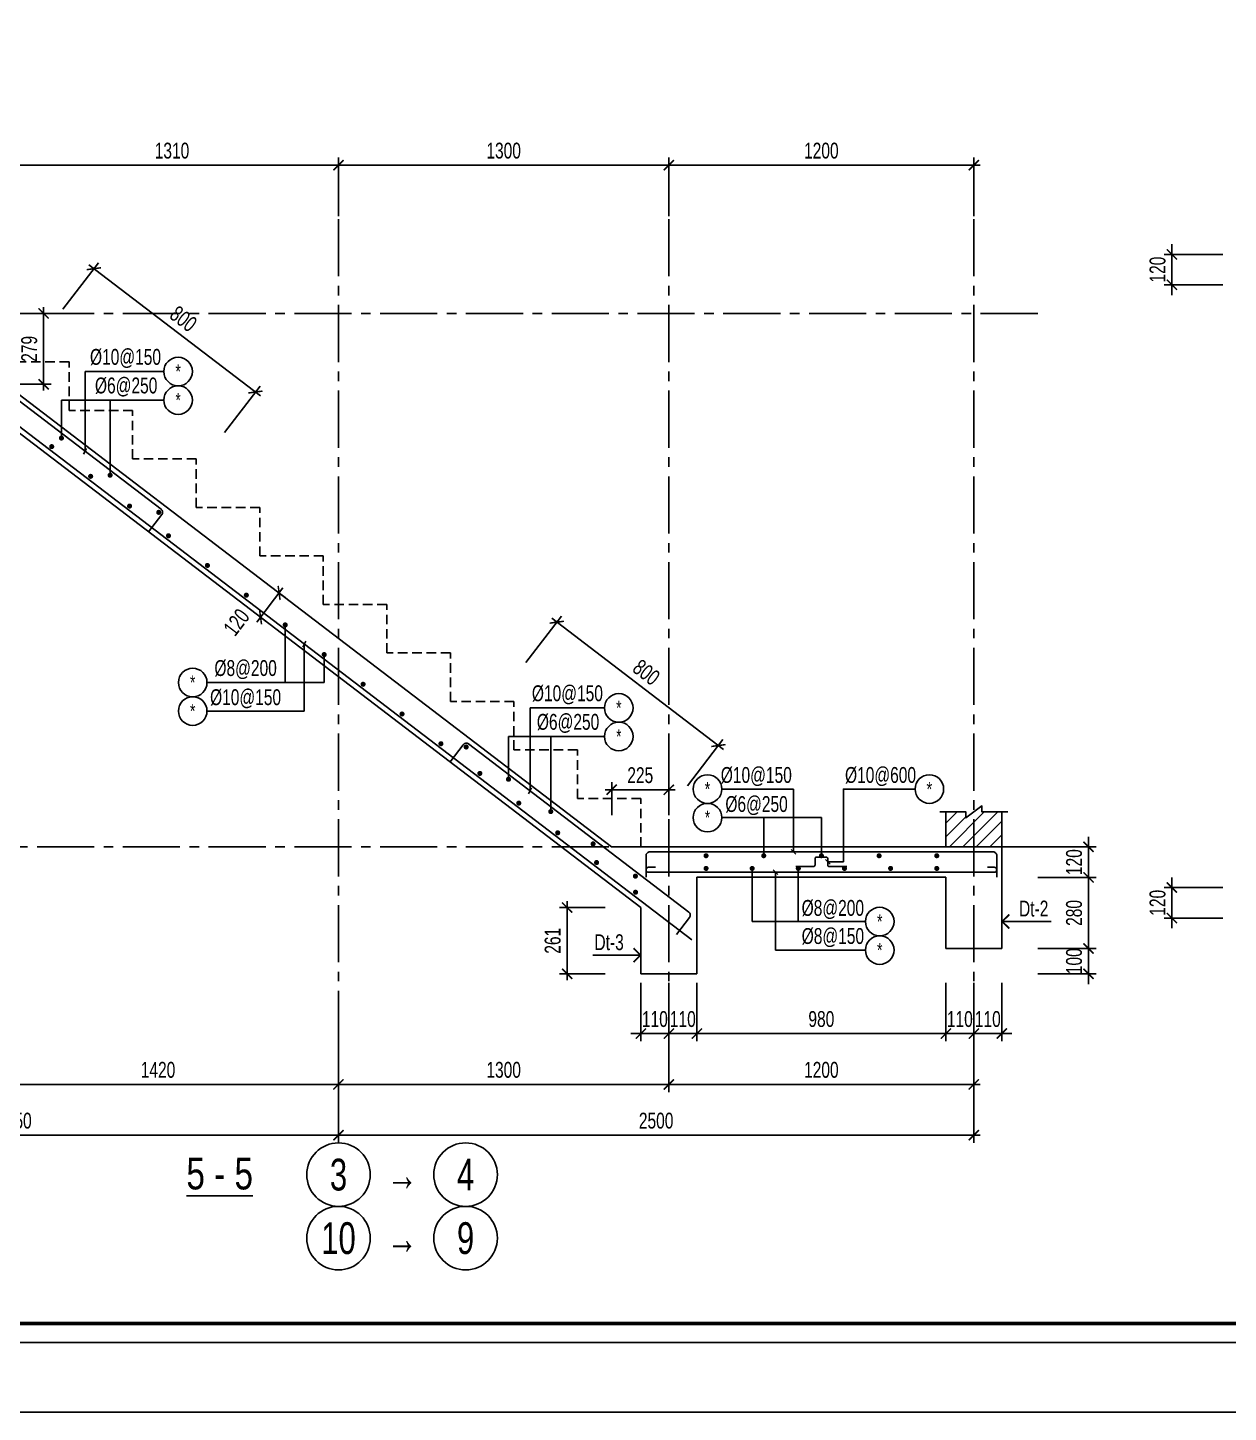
# Model space of a CAD drawing. Header units: millimetres. Extents: x -77370 to 109412, y -14880 to 214694.
# Drawn here: x 20378 to 29826, y 184994 to 195896 of the extents above; entities that cross this region are included whole.
import ezdxf
from ezdxf.enums import TextEntityAlignment as Align

# ---------------------------------------------------------------- set-up
doc = ezdxf.new("R2010")
doc.units = ezdxf.units.MM
doc.header["$LTSCALE"] = 300
doc.header["$MEASUREMENT"] = 0
doc.header["$PDMODE"] = 66
doc.linetypes.add('CENTER2', pattern=[1.125, 0.75, -0.125, 0.125, -0.125])
doc.linetypes.add('HIDDEN', pattern=[0.375, 0.25, -0.125])
doc.layers.get('0').update_dxf_attribs({"linetype": 'CONTINUOUS'})
doc.layers.get('DEFPOINTS').update_dxf_attribs({"linetype": 'CONTINUOUS'})
for name, color, linetype in [('CDC-KHUNGTEN', 7, 'CONTINUOUS'), ('CDC.01.AXIS', 160, 'CENTER2'), ('CDC.02.DIM', 1, 'CONTINUOUS'), ('CDC.03.BORDER', 3, 'CONTINUOUS'), ('CDC.06.TEXT', 2, 'CONTINUOUS'), ('CDC.10.HATCH', 251, 'CONTINUOUS'), ('CDC.11.NOTE', 8, 'CONTINUOUS'), ('CDC.14.STEELNUM', 2, 'CONTINUOUS'), ('KCS_HIDDEN', 8, 'HIDDEN'), ('KCS_SNODE', 6, 'CONTINUOUS'), ('KCS_STEEL', 4, 'CONTINUOUS'), ('KCS_TEXT_B', 2, 'CONTINUOUS')]:
    doc.layers.add(name, color=color, linetype=linetype)
doc.styles.add('KCS_BIGTEXT', font='arial.ttf', dxfattribs={"width": 0.7})
doc.styles.add('KCS_SMTEXT', font='arial.ttf', dxfattribs={"width": 0.7})
doc.dimstyles.new('KCS_DIM50 scale 2', dxfattribs={"dimscale": 50, "dimtxt": 2.5, "dimasz": 1.6, "dimexe": 1.2, "dimexo": 0, "dimgap": 1, "dimtad": 1, "dimdec": 0, "dimlfac": 0.5, "dimzin": 0, "dimdsep": 46, "dimtxsty": 'KCS_SMTEXT', "dimblk": 'ARCHTICK', "dimcen": 0, "dimdle": 1, "dimclrd": 256, "dimclre": 256, "dimclrt": 2, "dimadec": 0, "dimazin": 0, "dimtfac": 1, "dimtdec": 0, "dimtix": 1, "dimtmove": 2, "dimatfit": 3, "dimfxl": 1, "dimtolj": 1, "dimtzin": 0, "dimarcsym": 0})

# ---------------------------------------------------------------- blocks, each defined once
blk = doc.blocks.new('_ArchTick')
at = {"color": 0, "linetype": 'ByBlock', "const_width": 0.15}
blk.add_lwpolyline([(-0.5, -0.5), (0.5, 0.5)], dxfattribs=at)
blk = doc.blocks.new('*D1228')
at = {"layer": 'CDC.02.DIM', "lineweight": -2, "transparency": 16777216}
for p, q in [((20655, 193680), (20934, 194045)), ((20858, 194028), (22209, 192996)), ((21927, 192709), (22206, 193074))]:
    blk.add_line(p, q, dxfattribs=at)
at = {"layer": 'DEFPOINTS', "color": 0, "transparency": 16777216}
for p in [(20655, 193680), (22169, 193027), (21927, 192709)]:
    blk.add_point(p, dxfattribs=at)
at = {"layer": 'CDC.02.DIM', "lineweight": -2, "transparency": 16777216, "xscale": 80, "yscale": 80, "zscale": 80}
for p, rotation in [((20898, 193998), 142.6333305872362), ((22169, 193027), 322.6333305872362)]:
    blk.add_blockref('_ArchTick', p, dxfattribs=dict(at, rotation=rotation))
at = {"layer": 'CDC.02.DIM', "color": 2, "transparency": 16777216, "insert": (21603, 193603), "char_height": 125, "attachment_point": 5, "rotation": 322.6333, "style": 'KCS_SMTEXT'}
blk.add_mtext('\\A1;800', dxfattribs=at)
blk = doc.blocks.new('*D1220')
at = {"layer": 'CDC.02.DIM', "lineweight": -2, "transparency": 16777216}
for p, q in [((22180, 191214), (22386, 191485)), ((22333, 191463), (22403, 191409)), ((22187, 191272), (22258, 191218))]:
    blk.add_line(p, q, dxfattribs=at)
at = {"layer": 'DEFPOINTS', "color": 0, "transparency": 16777216}
for p in [(22333, 191463), (22356, 191445), (22187, 191272)]:
    blk.add_point(p, dxfattribs=at)
at = {"layer": 'CDC.02.DIM', "lineweight": -2, "transparency": 16777216, "xscale": 80, "yscale": 80, "zscale": 80}
for p, rotation in [((22356, 191445), 52.63333058723799), ((22210, 191254), 232.633330587238)]:
    blk.add_blockref('_ArchTick', p, dxfattribs=dict(at, rotation=rotation))
at = {"layer": 'CDC.02.DIM', "color": 2, "transparency": 16777216, "insert": (22021, 191214), "char_height": 125, "attachment_point": 5, "rotation": 52.6333, "style": 'KCS_SMTEXT'}
blk.add_mtext('\\A1;120', dxfattribs=at)
blk = doc.blocks.new('*D1229')
at = {"layer": 'CDC.02.DIM', "lineweight": -2, "transparency": 16777216}
for p, q in [((24298, 190897), (24578, 191263)), ((24501, 191246), (25853, 190214)), ((25570, 189926), (25849, 190292))]:
    blk.add_line(p, q, dxfattribs=at)
at = {"layer": 'DEFPOINTS', "color": 0, "transparency": 16777216}
for p in [(24298, 190897), (25813, 190244), (25570, 189926)]:
    blk.add_point(p, dxfattribs=at)
at = {"layer": 'CDC.02.DIM', "lineweight": -2, "transparency": 16777216, "xscale": 80, "yscale": 80, "zscale": 80}
for p, rotation in [((24541, 191215), 142.6333305872362), ((25813, 190244), 322.6333305872362)]:
    blk.add_blockref('_ArchTick', p, dxfattribs=dict(at, rotation=rotation))
at = {"layer": 'CDC.02.DIM', "color": 2, "transparency": 16777216, "insert": (25246, 190820), "char_height": 125, "attachment_point": 5, "rotation": 322.6333, "style": 'KCS_SMTEXT'}
blk.add_mtext('\\A1;800', dxfattribs=at)
blk = doc.blocks.new('*D1230')
at = {"layer": 'CDC.02.DIM', "lineweight": -2, "transparency": 16777216}
for p, q in [((25423, 187976), (25423, 187516)), ((27823, 187976), (27823, 187516)), ((25373, 187576), (27873, 187576))]:
    blk.add_line(p, q, dxfattribs=at)
at = {"layer": 'DEFPOINTS', "color": 0, "transparency": 16777216}
for p in [(25423, 187976), (27823, 187976), (27823, 187576)]:
    blk.add_point(p, dxfattribs=at)
at = {"layer": 'CDC.02.DIM', "lineweight": -2, "transparency": 16777216, "xscale": 80, "yscale": 80, "zscale": 80, "rotation": 180}
blk.add_blockref('_ArchTick', (25423, 187576), dxfattribs=at)
at = {"layer": 'CDC.02.DIM', "lineweight": -2, "transparency": 16777216, "xscale": 80, "yscale": 80, "zscale": 80}
blk.add_blockref('_ArchTick', (27823, 187576), dxfattribs=at)
at = {"layer": 'CDC.02.DIM', "color": 2, "transparency": 16777216, "insert": (26623, 187690), "char_height": 125, "attachment_point": 5, "style": 'KCS_SMTEXT'}
blk.add_mtext('\\A1;1200', dxfattribs=at)
blk = doc.blocks.new('*D1231')
at = {"layer": 'CDC.02.DIM', "lineweight": -2, "transparency": 16777216}
for p, q in [((27823, 188376), (27823, 187916)), ((28043, 188376), (28043, 187916)), ((27823, 187976), (27743, 187976)), ((27823, 187976), (28043, 187976)), ((28043, 187976), (28123, 187976))]:
    blk.add_line(p, q, dxfattribs=at)
at = {"layer": 'DEFPOINTS', "color": 0, "transparency": 16777216}
for p in [(27823, 188376), (28043, 188376), (28043, 187976)]:
    blk.add_point(p, dxfattribs=at)
at = {"layer": 'CDC.02.DIM', "lineweight": -2, "transparency": 16777216, "xscale": 80, "yscale": 80, "zscale": 80}
blk.add_blockref('_ArchTick', (27823, 187976), dxfattribs=at)
at = {"layer": 'CDC.02.DIM', "lineweight": -2, "transparency": 16777216, "xscale": 80, "yscale": 80, "zscale": 80, "rotation": 180}
blk.add_blockref('_ArchTick', (28043, 187976), dxfattribs=at)
at = {"layer": 'CDC.02.DIM', "color": 2, "transparency": 16777216, "insert": (27933, 188090), "char_height": 125, "attachment_point": 5, "style": 'KCS_SMTEXT'}
blk.add_mtext('\\A1;110', dxfattribs=at)
blk = doc.blocks.new('*D1232')
at = {"layer": 'CDC.02.DIM', "lineweight": -2, "transparency": 16777216}
for p, q in [((22823, 187976), (22823, 187516)), ((25423, 187976), (25423, 187516)), ((22773, 187576), (25473, 187576))]:
    blk.add_line(p, q, dxfattribs=at)
at = {"layer": 'DEFPOINTS', "color": 0, "transparency": 16777216}
for p in [(22823, 187976), (25423, 187976), (25423, 187576)]:
    blk.add_point(p, dxfattribs=at)
at = {"layer": 'CDC.02.DIM', "lineweight": -2, "transparency": 16777216, "xscale": 80, "yscale": 80, "zscale": 80, "rotation": 180}
blk.add_blockref('_ArchTick', (22823, 187576), dxfattribs=at)
at = {"layer": 'CDC.02.DIM', "lineweight": -2, "transparency": 16777216, "xscale": 80, "yscale": 80, "zscale": 80}
blk.add_blockref('_ArchTick', (25423, 187576), dxfattribs=at)
at = {"layer": 'CDC.02.DIM', "color": 2, "transparency": 16777216, "insert": (24123, 187690), "char_height": 125, "attachment_point": 5, "style": 'KCS_SMTEXT'}
blk.add_mtext('\\A1;1300', dxfattribs=at)
blk = doc.blocks.new('*D1233')
at = {"layer": 'CDC.02.DIM', "lineweight": -2, "transparency": 16777216}
for p, q in [((17723, 187976), (17723, 187116)), ((22823, 187976), (22823, 187116)), ((17673, 187176), (22873, 187176))]:
    blk.add_line(p, q, dxfattribs=at)
at = {"layer": 'DEFPOINTS', "color": 0, "transparency": 16777216}
for p in [(17723, 187976), (22823, 187976), (22823, 187176)]:
    blk.add_point(p, dxfattribs=at)
at = {"layer": 'CDC.02.DIM', "lineweight": -2, "transparency": 16777216, "xscale": 80, "yscale": 80, "zscale": 80, "rotation": 180}
blk.add_blockref('_ArchTick', (17723, 187176), dxfattribs=at)
at = {"layer": 'CDC.02.DIM', "lineweight": -2, "transparency": 16777216, "xscale": 80, "yscale": 80, "zscale": 80}
blk.add_blockref('_ArchTick', (22823, 187176), dxfattribs=at)
at = {"layer": 'CDC.02.DIM', "color": 2, "transparency": 16777216, "insert": (20273, 187290), "char_height": 125, "attachment_point": 5, "style": 'KCS_SMTEXT'}
blk.add_mtext('\\A1;2550', dxfattribs=at)
blk = doc.blocks.new('*D1234')
at = {"layer": 'CDC.02.DIM', "lineweight": -2, "transparency": 16777216}
for p, q in [((19983, 187976), (19983, 187516)), ((22823, 187976), (22823, 187516)), ((19933, 187576), (22873, 187576))]:
    blk.add_line(p, q, dxfattribs=at)
at = {"layer": 'DEFPOINTS', "color": 0, "transparency": 16777216}
for p in [(19983, 187976), (22823, 187976), (22823, 187576)]:
    blk.add_point(p, dxfattribs=at)
at = {"layer": 'CDC.02.DIM', "lineweight": -2, "transparency": 16777216, "xscale": 80, "yscale": 80, "zscale": 80, "rotation": 180}
blk.add_blockref('_ArchTick', (19983, 187576), dxfattribs=at)
at = {"layer": 'CDC.02.DIM', "lineweight": -2, "transparency": 16777216, "xscale": 80, "yscale": 80, "zscale": 80}
blk.add_blockref('_ArchTick', (22823, 187576), dxfattribs=at)
at = {"layer": 'CDC.02.DIM', "color": 2, "transparency": 16777216, "insert": (21403, 187690), "char_height": 125, "attachment_point": 5, "style": 'KCS_SMTEXT'}
blk.add_mtext('\\A1;1420', dxfattribs=at)
blk = doc.blocks.new('*D1235')
at = {"layer": 'CDC.02.DIM', "lineweight": -2, "transparency": 16777216}
for p, q in [((22823, 187976), (22823, 187116)), ((27823, 187976), (27823, 187116)), ((22773, 187176), (27873, 187176))]:
    blk.add_line(p, q, dxfattribs=at)
at = {"layer": 'DEFPOINTS', "color": 0, "transparency": 16777216}
for p in [(22823, 187976), (27823, 187976), (27823, 187176)]:
    blk.add_point(p, dxfattribs=at)
at = {"layer": 'CDC.02.DIM', "lineweight": -2, "transparency": 16777216, "xscale": 80, "yscale": 80, "zscale": 80, "rotation": 180}
blk.add_blockref('_ArchTick', (22823, 187176), dxfattribs=at)
at = {"layer": 'CDC.02.DIM', "lineweight": -2, "transparency": 16777216, "xscale": 80, "yscale": 80, "zscale": 80}
blk.add_blockref('_ArchTick', (27823, 187176), dxfattribs=at)
at = {"layer": 'CDC.02.DIM', "color": 2, "transparency": 16777216, "insert": (25323, 187290), "char_height": 125, "attachment_point": 5, "style": 'KCS_SMTEXT'}
blk.add_mtext('\\A1;2500', dxfattribs=at)
blk = doc.blocks.new('*D1241')
at = {"layer": 'CDC.02.DIM', "lineweight": -2, "transparency": 16777216}
for p, q in [((28726, 189446), (28726, 189526)), ((28326, 189446), (28786, 189446)), ((28726, 189206), (28726, 189446)), ((28326, 189206), (28786, 189206)), ((28726, 189206), (28726, 189126))]:
    blk.add_line(p, q, dxfattribs=at)
at = {"layer": 'DEFPOINTS', "color": 0, "transparency": 16777216}
for p in [(28326, 189446), (28726, 189446), (28326, 189206)]:
    blk.add_point(p, dxfattribs=at)
at = {"layer": 'CDC.02.DIM', "lineweight": -2, "transparency": 16777216, "xscale": 80, "yscale": 80, "zscale": 80}
for p, rotation in [((28726, 189446), 270), ((28726, 189206), 90)]:
    blk.add_blockref('_ArchTick', p, dxfattribs=dict(at, rotation=rotation))
at = {"layer": 'CDC.02.DIM', "color": 2, "transparency": 16777216, "insert": (28612, 189326), "char_height": 125, "attachment_point": 5, "rotation": 90, "style": 'KCS_SMTEXT'}
blk.add_mtext('\\A1;120', dxfattribs=at)
blk = doc.blocks.new('*D1242')
at = {"layer": 'CDC.02.DIM', "lineweight": -2, "transparency": 16777216}
for p, q in [((28726, 188596), (28726, 189256)), ((28326, 189206), (28786, 189206)), ((28326, 188646), (28786, 188646))]:
    blk.add_line(p, q, dxfattribs=at)
at = {"layer": 'DEFPOINTS', "color": 0, "transparency": 16777216}
for p in [(28326, 189206), (28726, 189206), (28326, 188646)]:
    blk.add_point(p, dxfattribs=at)
at = {"layer": 'CDC.02.DIM', "lineweight": -2, "transparency": 16777216, "xscale": 80, "yscale": 80, "zscale": 80}
for p, rotation in [((28726, 189206), 90), ((28726, 188646), 270)]:
    blk.add_blockref('_ArchTick', p, dxfattribs=dict(at, rotation=rotation))
at = {"layer": 'CDC.02.DIM', "color": 2, "transparency": 16777216, "insert": (28612, 188926), "char_height": 125, "attachment_point": 5, "rotation": 90, "style": 'KCS_SMTEXT'}
blk.add_mtext('\\A1;280', dxfattribs=at)
blk = doc.blocks.new('*D1245')
at = {"layer": 'CDC.02.DIM', "lineweight": -2, "transparency": 16777216}
for p, q in [((25373, 194813), (27873, 194813)), ((25423, 194413), (25423, 194873)), ((27823, 194413), (27823, 194873))]:
    blk.add_line(p, q, dxfattribs=at)
at = {"layer": 'DEFPOINTS', "color": 0, "transparency": 16777216}
for p in [(27823, 194813), (25423, 194413), (27823, 194413)]:
    blk.add_point(p, dxfattribs=at)
at = {"layer": 'CDC.02.DIM', "lineweight": -2, "transparency": 16777216, "xscale": 80, "yscale": 80, "zscale": 80, "rotation": 180}
blk.add_blockref('_ArchTick', (25423, 194813), dxfattribs=at)
at = {"layer": 'CDC.02.DIM', "lineweight": -2, "transparency": 16777216, "xscale": 80, "yscale": 80, "zscale": 80}
blk.add_blockref('_ArchTick', (27823, 194813), dxfattribs=at)
at = {"layer": 'CDC.02.DIM', "color": 2, "transparency": 16777216, "insert": (26623, 194927), "char_height": 125, "attachment_point": 5, "style": 'KCS_SMTEXT'}
blk.add_mtext('\\A1;1200', dxfattribs=at)
blk = doc.blocks.new('*D1397')
at = {"layer": 'CDC.02.DIM', "lineweight": -2, "transparency": 16777216}
for p, q in [((29382, 194111), (29382, 194191)), ((29782, 194111), (29322, 194111)), ((29382, 194111), (29382, 193871)), ((29782, 193871), (29322, 193871)), ((29382, 193871), (29382, 193791))]:
    blk.add_line(p, q, dxfattribs=at)
at = {"layer": 'DEFPOINTS', "color": 0, "transparency": 16777216}
for p in [(29782, 194111, 0), (29382, 193871), (29782, 193871, 0)]:
    blk.add_point(p, dxfattribs=at)
at = {"layer": 'CDC.02.DIM', "lineweight": -2, "transparency": 16777216, "xscale": 80, "yscale": 80, "zscale": 80}
for p, rotation in [((29382, 194111), 270), ((29382, 193871), 90)]:
    blk.add_blockref('_ArchTick', p, dxfattribs=dict(at, rotation=rotation))
at = {"layer": 'CDC.02.DIM', "color": 2, "transparency": 16777216, "insert": (29269, 193991), "char_height": 125, "attachment_point": 5, "rotation": 90, "style": 'KCS_SMTEXT'}
blk.add_mtext('\\A1;120', dxfattribs=at)
blk = doc.blocks.new('*D1407')
at = {"layer": 'CDC.02.DIM', "lineweight": -2, "transparency": 16777216}
for p, q in [((29382, 189126), (29382, 189206)), ((29782, 189126), (29322, 189126)), ((29382, 189126), (29382, 188886)), ((29782, 188886), (29322, 188886)), ((29382, 188886), (29382, 188806))]:
    blk.add_line(p, q, dxfattribs=at)
at = {"layer": 'DEFPOINTS', "color": 0, "transparency": 16777216}
for p in [(29782, 189126, 0), (29382, 188886), (29782, 188886, 0)]:
    blk.add_point(p, dxfattribs=at)
at = {"layer": 'CDC.02.DIM', "lineweight": -2, "transparency": 16777216, "xscale": 80, "yscale": 80, "zscale": 80}
for p, rotation in [((29382, 189126), 270), ((29382, 188886), 90)]:
    blk.add_blockref('_ArchTick', p, dxfattribs=dict(at, rotation=rotation))
at = {"layer": 'CDC.02.DIM', "color": 2, "transparency": 16777216, "insert": (29269, 189006), "char_height": 125, "attachment_point": 5, "rotation": 90, "style": 'KCS_SMTEXT'}
blk.add_mtext('\\A1;120', dxfattribs=at)
blk = doc.blocks.new('*D990')
at = {"layer": 'CDC.02.DIM', "lineweight": -2, "transparency": 16777216}
for p, q in [((28726, 188646), (28726, 188726)), ((28326, 188646), (28786, 188646)), ((28726, 188446), (28726, 188646)), ((28326, 188446), (28786, 188446)), ((28726, 188446), (28726, 188366))]:
    blk.add_line(p, q, dxfattribs=at)
at = {"layer": 'DEFPOINTS', "color": 0, "transparency": 16777216}
for p in [(28326, 188646), (28726, 188646), (28326, 188446)]:
    blk.add_point(p, dxfattribs=at)
at = {"layer": 'CDC.02.DIM', "lineweight": -2, "transparency": 16777216, "xscale": 80, "yscale": 80, "zscale": 80}
for p, rotation in [((28726, 188646), 270), ((28726, 188446), 90)]:
    blk.add_blockref('_ArchTick', p, dxfattribs=dict(at, rotation=rotation))
at = {"layer": 'CDC.02.DIM', "color": 2, "transparency": 16777216, "insert": (28612, 188546), "char_height": 125, "attachment_point": 5, "rotation": 90, "style": 'KCS_SMTEXT'}
blk.add_mtext('\\A1;100', dxfattribs=at)
blk = doc.blocks.new('*D980')
at = {"layer": 'CDC.02.DIM', "lineweight": -2, "transparency": 16777216}
for p, q in [((20153, 194813), (22873, 194813)), ((20203, 194413), (20203, 194873)), ((22823, 194413), (22823, 194873))]:
    blk.add_line(p, q, dxfattribs=at)
at = {"layer": 'DEFPOINTS', "color": 0, "transparency": 16777216}
for p in [(22823, 194813), (20203, 194413), (22823, 194413)]:
    blk.add_point(p, dxfattribs=at)
at = {"layer": 'CDC.02.DIM', "lineweight": -2, "transparency": 16777216, "xscale": 80, "yscale": 80, "zscale": 80, "rotation": 180}
blk.add_blockref('_ArchTick', (20203, 194813), dxfattribs=at)
at = {"layer": 'CDC.02.DIM', "lineweight": -2, "transparency": 16777216, "xscale": 80, "yscale": 80, "zscale": 80}
blk.add_blockref('_ArchTick', (22823, 194813), dxfattribs=at)
at = {"layer": 'CDC.02.DIM', "color": 2, "transparency": 16777216, "insert": (21513, 194927), "char_height": 125, "attachment_point": 5, "style": 'KCS_SMTEXT'}
blk.add_mtext('\\A1;1310', dxfattribs=at)
blk = doc.blocks.new('*D981')
at = {"layer": 'CDC.02.DIM', "lineweight": -2, "transparency": 16777216}
for p, q in [((22773, 194813), (25473, 194813)), ((22823, 194413), (22823, 194873)), ((25423, 194413), (25423, 194873))]:
    blk.add_line(p, q, dxfattribs=at)
at = {"layer": 'DEFPOINTS', "color": 0, "transparency": 16777216}
for p in [(25423, 194813), (22823, 194413), (25423, 194413)]:
    blk.add_point(p, dxfattribs=at)
at = {"layer": 'CDC.02.DIM', "lineweight": -2, "transparency": 16777216, "xscale": 80, "yscale": 80, "zscale": 80, "rotation": 180}
blk.add_blockref('_ArchTick', (22823, 194813), dxfattribs=at)
at = {"layer": 'CDC.02.DIM', "lineweight": -2, "transparency": 16777216, "xscale": 80, "yscale": 80, "zscale": 80}
blk.add_blockref('_ArchTick', (25423, 194813), dxfattribs=at)
at = {"layer": 'CDC.02.DIM', "color": 2, "transparency": 16777216, "insert": (24123, 194927), "char_height": 125, "attachment_point": 5, "style": 'KCS_SMTEXT'}
blk.add_mtext('\\A1;1300', dxfattribs=at)
blk = doc.blocks.new('*D982')
at = {"layer": 'CDC.02.DIM', "lineweight": -2, "transparency": 16777216}
for p, q in [((24973, 189696), (24973, 189956)), ((25423, 189696), (25423, 189956)), ((25473, 189896), (24923, 189896))]:
    blk.add_line(p, q, dxfattribs=at)
at = {"layer": 'DEFPOINTS', "color": 0, "transparency": 16777216}
for p in [(24973, 189896), (24973, 189696), (25423, 189696)]:
    blk.add_point(p, dxfattribs=at)
at = {"layer": 'CDC.02.DIM', "lineweight": -2, "transparency": 16777216, "xscale": 80, "yscale": 80, "zscale": 80, "rotation": 180}
blk.add_blockref('_ArchTick', (24973, 189896), dxfattribs=at)
at = {"layer": 'CDC.02.DIM', "lineweight": -2, "transparency": 16777216, "xscale": 80, "yscale": 80, "zscale": 80}
blk.add_blockref('_ArchTick', (25423, 189896), dxfattribs=at)
at = {"layer": 'CDC.02.DIM', "color": 2, "transparency": 16777216, "insert": (25198, 190010), "char_height": 125, "attachment_point": 5, "style": 'KCS_SMTEXT'}
blk.add_mtext('\\A1;225', dxfattribs=at)
blk = doc.blocks.new('*D983')
at = {"layer": 'CDC.02.DIM', "lineweight": -2, "transparency": 16777216}
for p, q in [((24923, 188968), (24563, 188968)), ((24623, 188396), (24623, 189018)), ((24923, 188446), (24563, 188446))]:
    blk.add_line(p, q, dxfattribs=at)
at = {"layer": 'DEFPOINTS', "color": 0, "transparency": 16777216}
for p in [(24623, 188968), (24923, 188968), (24923, 188446)]:
    blk.add_point(p, dxfattribs=at)
at = {"layer": 'CDC.02.DIM', "lineweight": -2, "transparency": 16777216, "xscale": 80, "yscale": 80, "zscale": 80}
for p, rotation in [((24623, 188968), 90), ((24623, 188446), 270)]:
    blk.add_blockref('_ArchTick', p, dxfattribs=dict(at, rotation=rotation))
at = {"layer": 'CDC.02.DIM', "color": 2, "transparency": 16777216, "insert": (24509, 188707), "char_height": 125, "attachment_point": 5, "rotation": 90, "style": 'KCS_SMTEXT'}
blk.add_mtext('\\A1;261', dxfattribs=at)
blk = doc.blocks.new('*D985')
at = {"layer": 'CDC.02.DIM', "lineweight": -2, "transparency": 16777216}
for p, q in [((20303, 193646), (20563, 193646)), ((20503, 193696), (20503, 193038)), ((20303, 193088), (20563, 193088))]:
    blk.add_line(p, q, dxfattribs=at)
at = {"layer": 'DEFPOINTS', "color": 0, "transparency": 16777216}
for p in [(20303, 193646), (20303, 193088), (20503, 193088)]:
    blk.add_point(p, dxfattribs=at)
at = {"layer": 'CDC.02.DIM', "lineweight": -2, "transparency": 16777216, "xscale": 80, "yscale": 80, "zscale": 80}
for p, rotation in [((20503, 193646), 90), ((20503, 193088), 270)]:
    blk.add_blockref('_ArchTick', p, dxfattribs=dict(at, rotation=rotation))
at = {"layer": 'CDC.02.DIM', "color": 2, "transparency": 16777216, "insert": (20390, 193367), "char_height": 125, "attachment_point": 5, "rotation": 90, "style": 'KCS_SMTEXT'}
blk.add_mtext('\\A1;279', dxfattribs=at)
blk = doc.blocks.new('*D1107')
at = {"layer": 'CDC.02.DIM', "lineweight": -2, "transparency": 16777216}
for p, q in [((27603, 188376), (27603, 187916)), ((27823, 188376), (27823, 187916)), ((27603, 187976), (27523, 187976)), ((27823, 187976), (27603, 187976)), ((27823, 187976), (27903, 187976))]:
    blk.add_line(p, q, dxfattribs=at)
at = {"layer": 'DEFPOINTS', "color": 0, "transparency": 16777216}
for p in [(27603, 188376), (27823, 188376), (27603, 187976)]:
    blk.add_point(p, dxfattribs=at)
at = {"layer": 'CDC.02.DIM', "lineweight": -2, "transparency": 16777216, "xscale": 80, "yscale": 80, "zscale": 80}
blk.add_blockref('_ArchTick', (27603, 187976), dxfattribs=at)
at = {"layer": 'CDC.02.DIM', "lineweight": -2, "transparency": 16777216, "xscale": 80, "yscale": 80, "zscale": 80, "rotation": 180}
blk.add_blockref('_ArchTick', (27823, 187976), dxfattribs=at)
at = {"layer": 'CDC.02.DIM', "color": 2, "transparency": 16777216, "insert": (27713, 188090), "char_height": 125, "attachment_point": 5, "style": 'KCS_SMTEXT'}
blk.add_mtext('\\A1;110', dxfattribs=at)
blk = doc.blocks.new('*D1108')
at = {"layer": 'CDC.02.DIM', "lineweight": -2, "transparency": 16777216}
for p, q in [((25643, 188376), (25643, 187916)), ((27603, 188376), (27603, 187916)), ((27653, 187976), (25593, 187976))]:
    blk.add_line(p, q, dxfattribs=at)
at = {"layer": 'DEFPOINTS', "color": 0, "transparency": 16777216}
for p in [(25643, 188376), (27603, 188376), (25643, 187976)]:
    blk.add_point(p, dxfattribs=at)
at = {"layer": 'CDC.02.DIM', "lineweight": -2, "transparency": 16777216, "xscale": 80, "yscale": 80, "zscale": 80, "rotation": 180}
blk.add_blockref('_ArchTick', (25643, 187976), dxfattribs=at)
at = {"layer": 'CDC.02.DIM', "lineweight": -2, "transparency": 16777216, "xscale": 80, "yscale": 80, "zscale": 80}
blk.add_blockref('_ArchTick', (27603, 187976), dxfattribs=at)
at = {"layer": 'CDC.02.DIM', "color": 2, "transparency": 16777216, "insert": (26623, 188090), "char_height": 125, "attachment_point": 5, "style": 'KCS_SMTEXT'}
blk.add_mtext('\\A1;980', dxfattribs=at)
blk = doc.blocks.new('*D1109')
at = {"layer": 'CDC.02.DIM', "lineweight": -2, "transparency": 16777216}
for p, q in [((25423, 188376), (25423, 187916)), ((25643, 188376), (25643, 187916)), ((25423, 187976), (25343, 187976)), ((25423, 187976), (25643, 187976)), ((25643, 187976), (25723, 187976))]:
    blk.add_line(p, q, dxfattribs=at)
at = {"layer": 'DEFPOINTS', "color": 0, "transparency": 16777216}
for p in [(25423, 188376), (25643, 188376), (25643, 187976)]:
    blk.add_point(p, dxfattribs=at)
at = {"layer": 'CDC.02.DIM', "lineweight": -2, "transparency": 16777216, "xscale": 80, "yscale": 80, "zscale": 80}
blk.add_blockref('_ArchTick', (25423, 187976), dxfattribs=at)
at = {"layer": 'CDC.02.DIM', "lineweight": -2, "transparency": 16777216, "xscale": 80, "yscale": 80, "zscale": 80, "rotation": 180}
blk.add_blockref('_ArchTick', (25643, 187976), dxfattribs=at)
at = {"layer": 'CDC.02.DIM', "color": 2, "transparency": 16777216, "insert": (25533, 188090), "char_height": 125, "attachment_point": 5, "style": 'KCS_SMTEXT'}
blk.add_mtext('\\A1;110', dxfattribs=at)
blk = doc.blocks.new('*D1110')
at = {"layer": 'CDC.02.DIM', "lineweight": -2, "transparency": 16777216}
for p, q in [((25203, 188376), (25203, 187916)), ((25423, 188376), (25423, 187916)), ((25203, 187976), (25123, 187976)), ((25423, 187976), (25203, 187976)), ((25423, 187976), (25503, 187976))]:
    blk.add_line(p, q, dxfattribs=at)
at = {"layer": 'DEFPOINTS', "color": 0, "transparency": 16777216}
for p in [(25203, 188376), (25423, 188376), (25203, 187976)]:
    blk.add_point(p, dxfattribs=at)
at = {"layer": 'CDC.02.DIM', "lineweight": -2, "transparency": 16777216, "xscale": 80, "yscale": 80, "zscale": 80}
blk.add_blockref('_ArchTick', (25203, 187976), dxfattribs=at)
at = {"layer": 'CDC.02.DIM', "lineweight": -2, "transparency": 16777216, "xscale": 80, "yscale": 80, "zscale": 80, "rotation": 180}
blk.add_blockref('_ArchTick', (25423, 187976), dxfattribs=at)
at = {"layer": 'CDC.02.DIM', "color": 2, "transparency": 16777216, "insert": (25313, 188090), "char_height": 125, "attachment_point": 5, "style": 'KCS_SMTEXT'}
blk.add_mtext('\\A1;110', dxfattribs=at)
blk = doc.blocks.new('Khung tên chuẩn')
at = {"layer": 'CDC-KHUNGTEN', "color": 8}
blk.add_lwpolyline([(75096, 1100), (83000, 1100), (83000, 58300), (3000, 58300), (3000, 1100), (75096, 1100)], dxfattribs=at)
at = {"layer": 'CDC-KHUNGTEN', "color": 255, "lineweight": 60}
blk.add_lwpolyline([(74900, 1400), (74900, 58000), (3300, 58000), (3300, 1400), (74900, 1400)], close=True, dxfattribs=at)
at = {"layer": 'DEFPOINTS', "color": 1, "ltscale": 0.2}
blk.add_lwpolyline([(0, 0), (0, 59400), (84100, 59400), (84100, 0), (0, 0)], close=True, dxfattribs=at)

msp = doc.modelspace()

# ---------------------------------------------------------------- hatches: boundary and pattern name
at = {"layer": 'CDC.10.HATCH'}
h = msp.add_hatch(dxfattribs=at)
h.set_pattern_fill('ANSI31', color=256, scale=600, style=0)
h.set_pattern_definition([(45, (-2698710.21, 1247965.66), (-53.0330086, 53.0330086), [])])
h.paths.add_polyline_path([(27886, 189721.1), (28043.5, 189721.1), (28043.5, 189446.4), (27603.5, 189446.4), (27603.5, 189721.1), (27761, 189721.1), (27761, 189674.3), (27886, 189768)])

# ---------------------------------------------------------------- linework, layer by layer
at = {"layer": 'CDC.01.AXIS', "ltscale": 2}
for p, q in [((22823.5, 187863.3), (22823.5, 194473)), ((25423.5, 187863.3), (25423.5, 194473)), ((27823.5, 187863.3), (27823.5, 194473)), ((28325.9, 193646.4), (16984.8, 193646.4)), ((28325.9, 189446.4), (16984.8, 189446.4))]:
    msp.add_line(p, q, dxfattribs=at)
at = {"layer": 'CDC.02.DIM'}
for centre in [(22823.5, 186866), (23823.5, 186866), (22823.5, 186366), (23823.5, 186366)]:
    msp.add_circle(centre, 250, dxfattribs=at)
at = {"layer": 'CDC.03.BORDER'}
for p, q in [((24972.8, 189446.4), (20203.5, 193088.4)), ((25203.5, 188968.3), (20125, 192846.4)), ((27603.5, 189446.4), (27603.5, 189721.1)), ((28043.5, 188646.4), (28043.5, 189721.1)), ((24972.8, 189446.4), (28043.5, 189446.4)), ((25643.5, 188446.4), (25643.5, 189206.4)), ((25643.5, 189206.4), (27603.5, 189206.4)), ((27603.5, 188646.4), (27603.5, 189206.4)), ((25203.5, 188446.4), (25203.5, 188968.3)), ((27603.5, 188646.4), (28043.5, 188646.4)), ((25203.5, 188446.4), (25643.5, 188446.4))]:
    msp.add_line(p, q, dxfattribs=at)
at = {"layer": 'CDC.03.BORDER', "color": 1}
msp.add_lwpolyline([(28090.3, 189721.1), (27886, 189721.1), (27886, 189768), (27761, 189674.3), (27761, 189721.1), (27556.6, 189721.1)], dxfattribs=at)
at = {"layer": 'CDC.11.NOTE'}
for p, q in [((21448.7, 193188.5), (20829.2, 193188.5)), ((20829.2, 192560.3), (20829.2, 193188.5)), ((20643, 192963.5), (21448.7, 192963.5)), ((20643, 192664.7), (20643, 192963.5)), ((21025.9, 192963.5), (21025.9, 192372.3)), ((22404.3, 190740.2), (22404.3, 191193.9)), ((22553.6, 190515.2), (22553.6, 191042.5)), ((22710.6, 190740.2), (22710.6, 190960)), ((22710.6, 190740.2), (21788.3, 190740.2)), ((21788.3, 190515.2), (22553.6, 190515.2)), ((24916.7, 190540.2), (24330.8, 190540.2)), ((24330.8, 189886.3), (24330.8, 190540.2)), ((24161.1, 190315.2), (24916.7, 190315.2)), ((24161.1, 189978.2), (24161.1, 190315.2)), ((24493.9, 190315.2), (24493.9, 189724)), ((25839.6, 189901.2), (26403, 189901.2)), ((26403, 189901.2), (26403, 189406.4)), ((26623.5, 189676.2), (25839.6, 189676.2)), ((26169.6, 189376.4), (26169.6, 189676.2)), ((26623.5, 189376.4), (26623.5, 189676.2)), ((26078.8, 188858.3), (26078.8, 189276.4)), ((26262.4, 188633.3), (26262.4, 189246.4)), ((26441.9, 188858.3), (26441.9, 189276.4)), ((26078.8, 188858.3), (26970.1, 188858.3)), ((26970.1, 188633.3), (26262.4, 188633.3))]:
    msp.add_line(p, q, dxfattribs=at)
at = {"layer": 'CDC.11.NOTE', "color": 3}
for p, q in [((20841.1, 192583.7), (20817.3, 192536.9)), ((22565.5, 191065.6), (22541.7, 191018.8)), ((24342.7, 189909.7), (24318.9, 189862.9)), ((26384.5, 189425), (26421.6, 189387.9)), ((26243.9, 189265), (26281, 189227.9)), ((26654.9, 189347.5), (26692, 189310.4))]:
    msp.add_line(p, q, dxfattribs=at)
at = {"layer": 'CDC.11.NOTE'}
for points in [[(26673.5, 189328.9), (26797, 189328.9), (26797, 189901.2), (27360.4, 189901.2)], [(28043.5, 188858.7), (28096.5, 188911.8), (28100, 188908.2), (28048.5, 188858.7), (28100, 188809.2), (28096.5, 188805.7), (28043.5, 188858.7), (28431.9, 188858.7)], [(25203.5, 188593.4), (25150.4, 188646.4), (25146.9, 188642.9), (25198.5, 188593.4), (25146.9, 188543.9), (25150.4, 188540.4), (25203.5, 188593.4), (24823.7, 188593.4)]]:
    msp.add_lwpolyline(points, dxfattribs=at)
at = {"layer": 'CDC.14.STEELNUM', "color": 8}
for centre in [(21561.2, 193188.5), (21561.2, 192963.5), (21675.8, 190740.2), (21675.8, 190515.2), (25029.2, 190540.2), (25029.2, 190315.2), (25727.1, 189901.2), (27472.9, 189901.2), (25727.1, 189676.2), (27082.6, 188858.3), (27082.6, 188633.3)]:
    msp.add_circle(centre, 112.5, dxfattribs=at)
at = {"layer": 'KCS_HIDDEN'}
msp.add_lwpolyline([(25203.5, 189446.4), (25203.5, 189828.2), (24703.5, 189828.2), (24703.5, 190210.1), (24203.5, 190210.1), (24203.5, 190591.9), (23703.5, 190591.9), (23703.5, 190973.7), (23203.5, 190973.7), (23203.5, 191355.5), (22703.5, 191355.5), (22703.5, 191737.3), (22203.5, 191737.3), (22203.5, 192119.1), (21703.5, 192119.1), (21703.5, 192501), (21203.5, 192501), (21203.5, 192882.8), (20703.5, 192882.8), (20703.5, 193264.6), (20203.5, 193264.6), (20203.5, 193646.4)], dxfattribs=at)
at = {"layer": 'KCS_SNODE', "const_width": 20}
for points in [[(20652.9, 192666.1, 1), (20633.1, 192663.3, 1)], [(20576.5, 192598.7, 1), (20556.7, 192595.9, 1)], [(20882.7, 192364.8, 1), (20863, 192362, 1)], [(21035.8, 192373.7, 1), (21016, 192370.9, 1)], [(21189, 192130.9, 1), (21169.2, 192128.1, 1)], [(21418.7, 192081.4, 1), (21398.9, 192078.5, 1)], [(21495.3, 191897, 1), (21475.5, 191894.2, 1)], [(21801.6, 191663.1, 1), (21781.8, 191660.3, 1)], [(22107.9, 191429.2, 1), (22088.1, 191426.4, 1)], [(22414.2, 191195.3, 1), (22394.4, 191192.5, 1)], [(22720.5, 190961.4, 1), (22700.7, 190958.6, 1)], [(23026.8, 190727.5, 1), (23007, 190724.7, 1)], [(23333.1, 190493.7, 1), (23313.3, 190490.8, 1)], [(23639.3, 190259.8, 1), (23619.6, 190256.9, 1)], [(23838.1, 190233.8, 1), (23818.3, 190230.9, 1)], [(23945.6, 190025.9, 1), (23925.8, 190023, 1)], [(24171, 189979.6, 1), (24151.2, 189976.8, 1)], [(24251.9, 189792, 1), (24232.1, 189789.1, 1)], [(24503.8, 189725.4, 1), (24484, 189722.6, 1)], [(24558.2, 189558.1, 1), (24538.4, 189555.2, 1)], [(24836.7, 189471.3, 1), (24816.9, 189468.4, 1)], [(25725.5, 189377.8, 1), (25705.8, 189375, 1)], [(26179.5, 189377.8, 1), (26159.7, 189375, 1)], [(26633.4, 189377.8, 1), (26613.6, 189375, 1)], [(27087.3, 189377.8, 1), (27067.5, 189375, 1)], [(27521.4, 189377.8, -1), (27541.2, 189375, -1)], [(24864.5, 189324.2, 1), (24844.7, 189321.3, 1)], [(25725.5, 189277.8, 1), (25705.8, 189275, 1)], [(26088.7, 189277.8, 1), (26068.9, 189275, 1)], [(26451.8, 189277.8, 1), (26432, 189275, 1)], [(26814.9, 189277.8, 1), (26795.1, 189275, 1)], [(27178, 189277.8, 1), (27158.3, 189275, 1)], [(27521.4, 189277.8, -1), (27541.2, 189275, -1)], [(25169.5, 189217.1, 1), (25149.7, 189214.3, 1)], [(25170.8, 189090.3, 1), (25151, 189087.5, 1)]]:
    msp.add_lwpolyline(points, format="xyb", close=True, dxfattribs=at)
at = {"layer": 'KCS_STEEL', "color": 4}
msp.add_lwpolyline([(25603.5, 188713.2), (19803.5, 193142.3), (19803.5, 193606.4)], dxfattribs=at)
for points in [[(19797.8, 193096.3), (19901, 193231.4, -0.4142136), (19943, 193237), (21427, 192103.8, -0.4142136), (21432.6, 192061.8), (21329.4, 191926.6)], [(23701.2, 190115.5), (23804.4, 190250.6, -0.4142136), (23846.4, 190256.2), (25579.6, 188932.7, -0.4142136), (25585.3, 188890.6), (25482.1, 188755.5)], [(25243.5, 189206.4), (25243.5, 189376.4, -0.4142136), (25273.5, 189406.4), (27973.5, 189406.4, -0.4142136), (28003.5, 189376.4), (28003.5, 189206.4)], [(25316.9, 189286.4), (25263.5, 189286.4, 1), (25263.5, 189246.4), (27983.5, 189246.4, 1), (27983.5, 189286.4), (27930, 189286.4)]]:
    msp.add_lwpolyline(points, format="xyb", dxfattribs=at)
at = {"layer": 'KCS_STEEL'}
msp.add_lwpolyline([(26823.5, 189291.4), (26686, 189291.4, -0.4142136), (26673.5, 189303.9), (26673.5, 189353.9, 0.4142136), (26661, 189366.4), (26586, 189366.4, 0.4142136), (26573.5, 189353.9), (26573.5, 189303.9, -0.4142136), (26561, 189291.4), (26423.5, 189291.4)], format="xyb", dxfattribs=at)

# ---------------------------------------------------------------- block references
at = {"xscale": 0.5000000002582985, "yscale": 0.5000000002582985, "zscale": 0.5000000002582985}
msp.add_blockref('Khung tên chuẩn', (0, 184994.5), dxfattribs=at)

# ---------------------------------------------------------------- texts
at = {"layer": 'CDC.02.DIM', "color": 4, "style": 'KCS_SMTEXT', "width": 0.7}
for s, p in [('3', (22823.5, 186866)), ('4', (23823.5, 186866)), ('→', (23323.5, 186866)), ('10', (22823.5, 186366)), ('9', (23823.5, 186366)), ('→', (23323.5, 186366))]:
    msp.add_text(s, height=250, dxfattribs=at).set_placement(p, align=Align.MIDDLE)
at = {"layer": 'CDC.06.TEXT', "color": 2, "linetype": 'ByBlock', "style": 'KCS_SMTEXT', "width": 0.7}
for s, p in [('%%C10@150', (21147.1, 193294.6)), ('%%C6@250', (21152.3, 193069.6)), ('%%C8@200', (22092.4, 190844.9)), ('%%C10@150', (22092.1, 190615.4)), ('%%C10@150', (24624.6, 190646.3)), ('%%C6@250', (24629.8, 190421.3)), ('%%C10@150', (26111.3, 190003)), ('%%C10@600', (27088.8, 190003)), ('%%C6@250', (26113.3, 189774.3)), ('%%C8@200', (26713.4, 188956.3)), ('%%C8@150', (26713.9, 188735.1))]:
    msp.add_text(s, height=125, dxfattribs=at).set_placement(p, align=Align.MIDDLE)
at = {"layer": 'CDC.06.TEXT', "color": 4, "style": 'KCS_SMTEXT', "width": 0.75}
msp.add_text('%%U5 - 5', height=250, dxfattribs=at).set_placement((21888.4, 186872.5), align=Align.MIDDLE)
at = {"layer": 'CDC.14.STEELNUM'}
for style, width, p in [('KCS_SMTEXT', 0.7, (21561.2, 193188.5)), ('KCS_SMTEXT', 0.65, (21561.2, 192963.5)), ('KCS_SMTEXT', 0.7, (21675.8, 190740.2)), ('KCS_SMTEXT', 0.7, (21675.8, 190515.2)), ('KCS_SMTEXT', 0.7, (25029.2, 190540.2)), ('KCS_SMTEXT', 0.65, (25029.2, 190315.2)), ('KCS_SMTEXT', 0.7, (25727.1, 189901.2)), ('KCS_BIGTEXT', 0.75, (27472.9, 189901.2)), ('KCS_SMTEXT', 0.65, (25727.1, 189676.2)), ('KCS_SMTEXT', 0.7, (27082.6, 188858.3)), ('KCS_SMTEXT', 0.7, (27082.6, 188633.3))]:
    msp.add_text('*', height=112.5, dxfattribs=dict(at, style=style, width=width)).set_placement(p, align=Align.MIDDLE)
at = {"layer": 'KCS_TEXT_B', "color": 3, "linetype": 'ByBlock', "style": 'KCS_SMTEXT', "width": 0.7}
for s, p in [('Dt-2', (28294.1, 188960.9)), ('Dt-3', (24952.8, 188695.6))]:
    msp.add_text(s, height=125, dxfattribs=at).set_placement(p, align=Align.MIDDLE)

# ---------------------------------------------------------------- dimensions: what is measured, and where the dimension line sits
at = {"layer": 'CDC.02.DIM'}
for base, p1, p2, picture, middle in [((22823.5, 194813.2), (20203.5, 194413.2), (22823.5, 194413.2), '*D980', (21513.5, 194927.1)), ((25423.5, 194813.2), (22823.5, 194413.2), (25423.5, 194413.2), '*D981', (24123.5, 194927.1)), ((25203.5, 187976), (25423.5, 188376), (25203.5, 188376), '*D1110', (25313.5, 188089.9)), ((25643.5, 187976), (27603.5, 188376), (25643.5, 188376), '*D1108', (26623.5, 188089.9)), ((27603.5, 187976), (27823.5, 188376), (27603.5, 188376), '*D1107', (27713.5, 188089.9))]:
    dim = msp.add_linear_dim(base=base, p1=p1, p2=p2, dimstyle='KCS_DIM50 scale 2', dxfattribs=at)
    dim.commit()
    dim.dimension.update_dxf_attribs({"geometry": picture, "text_midpoint": middle})
for base, p1, p2, angle, picture, middle in [((27823.5, 194813.2), (25423.5, 194413.2), (27823.5, 194413.2), 180, '*D1245', (26623.5, 194927.1)), ((29382.5, 193871.4), (29782.5, 194111.4, 0), (29782.5, 193871.4, 0), 90, '*D1397', (29268.6, 193991.4)), ((20503.5, 193088.4), (20303.5, 193646.4), (20303.5, 193088.4), 90, '*D985', (20389.6, 193367.4)), ((24972.8, 189896.4), (25423.5, 189696.4), (24972.8, 189696.4), 180, '*D982', (25198.1, 190010.2)), ((28725.9, 189446.4), (28325.9, 189206.4), (28325.9, 189446.4), 270, '*D1241', (28612.1, 189326.4)), ((28725.9, 189206.4), (28325.9, 188646.4), (28325.9, 189206.4), 270, '*D1242', (28612.1, 188926.4)), ((29382.5, 188886.4), (29782.5, 189126.4, 0), (29782.5, 188886.4, 0), 90, '*D1407', (29268.6, 189006.4)), ((24623.1, 188968.3), (24923.1, 188446.4), (24923.1, 188968.3), 90, '*D983', (24509.3, 188707.4)), ((28725.9, 188646.4), (28325.9, 188446.4), (28325.9, 188646.4), 270, '*D990', (28612.1, 188546.4)), ((25643.5, 187976), (25423.5, 188376), (25643.5, 188376), 180, '*D1109', (25533.5, 188089.9)), ((28043.5, 187976), (27823.5, 188376), (28043.5, 188376), 180, '*D1231', (27933.5, 188089.9)), ((22823.5, 187176), (17723.5, 187976), (22823.5, 187976), 180, '*D1233', (20273.5, 187289.9)), ((22823.5, 187576), (19983.5, 187976), (22823.5, 187976), 180, '*D1234', (21403.5, 187689.9)), ((25423.5, 187576), (22823.5, 187976), (25423.5, 187976), 180, '*D1232', (24123.5, 187689.9)), ((27823.5, 187176), (22823.5, 187976), (27823.5, 187976), 180, '*D1235', (25323.5, 187289.9)), ((27823.5, 187576), (25423.5, 187976), (27823.5, 187976), 180, '*D1230', (26623.5, 187689.9))]:
    dim = msp.add_linear_dim(base=base, p1=p1, p2=p2, angle=angle, dimstyle='KCS_DIM50 scale 2', dxfattribs=at)
    dim.commit()
    dim.dimension.update_dxf_attribs({"geometry": picture, "text_midpoint": middle})
for p1, p2, picture, middle in [((20655, 193679.7), (21926.6, 192708.7), '*D1228', (21602.6, 193602.6)), ((24298.4, 190897.5), (25570, 189926.4), '*D1229', (25246, 190820.3))]:
    dim = msp.add_aligned_dim(p1=p1, p2=p2, distance=400, dimstyle='KCS_DIM50 scale 2', dxfattribs=at)
    dim.commit()
    dim.dimension.update_dxf_attribs({"geometry": picture, "text_midpoint": middle})
dim = msp.add_linear_dim(base=(22355.6, 191445), p1=(22186.9, 191271.9), p2=(22332.5, 191462.6), angle=52.63333, dimstyle='KCS_DIM50 scale 2', dxfattribs=at)
dim.commit()
dim.dimension.update_dxf_attribs({"geometry": '*D1220', "text_midpoint": (22020.7, 191214.5), "dimtype": 161})

doc.saveas('drawing.dxf')
